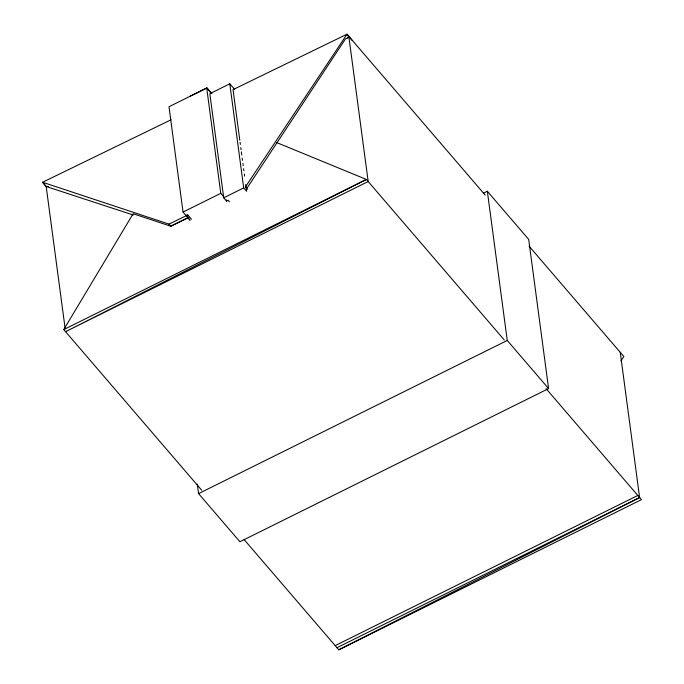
<?xml version="1.0" encoding="UTF-8"?>
<svg xmlns="http://www.w3.org/2000/svg" width="684" height="684" viewBox="0 0 684 684"><rect width="100%" height="100%" fill="white"/><g stroke="black" fill="none" stroke-linecap="round" stroke-linejoin="round"><path stroke-width="1.03" d="M201.763 490.266L63.757 329.585L133.132 213.741L170.761 226.207L188.818 217.247M504.253 339.948L366.385 179.439L65.553 331.68L368.189 181.525L348.806 36.295L347.652 38.073L345.565 38.774L246.796 188.485L245.453 186.912L347.01 34.2L485.221 195.12M620.944 360.964L623.834 356.509L529.065 246.172M347.335 37.825L348.806 36.295M244.154 539.625L338.785 649.8L639.617 497.559L620.243 352.32M211.51 93.588L206.722 88.014L168.991 106.738L183.038 212.057L189.913 220.06M234.663 89.467L229.798 83.807L209.834 93.708L223.728 197.804L226.541 201.079L228.148 200.275L229.439 201.78M183.038 212.057L220.77 193.341L206.722 88.014M185.937 215.434L187.578 214.622L191.494 219.273M186.621 216.23L188.262 215.417L186.612 216.221L189.93 220.171M223.728 197.804L243.692 187.895L229.798 83.807M63.757 329.585L366.385 179.439L276.635 142.546M483.52 193.162L487.341 191.263L528.689 239.4L548.594 388.597L239.913 541.754L198.574 493.617L197.3 484.092M198.574 493.617L507.254 340.461L487.341 191.263M335.194 645.611L637.821 495.464M336.99 647.705L639.617 497.559M338.785 649.8L641.421 499.653L545.994 388.546M189.477 96.572L207.047 87.911L211.92 93.588M171.085 119.76L42.579 182.26L45.982 186.433L133.32 215.032M186.416 215.622L168.957 224.113L42.579 182.26L46.179 186.441L65.134 328.525M188.185 217.76L170.726 226.242L168.957 224.113L170.761 226.207M48.299 186.407L45.982 186.433M507.254 340.461L548.594 388.597M243.692 187.895L246.616 191.298L245.71 184.543M220.77 193.341L223.574 196.599M352.32 40.587L347.01 34.2L233.039 89.63L239.802 140.246M245.453 186.912L247.446 189.314M240.084 142.357L240.358 144.469M240.785 147.633L241.067 149.736M241.349 151.848L241.768 155.012M242.196 158.175L242.469 160.287M242.897 163.45L243.179 165.562M243.598 168.726L243.88 170.829M244.299 173.993L244.581 176.104M226.387 199.873L226.541 201.079"/></g></svg>
